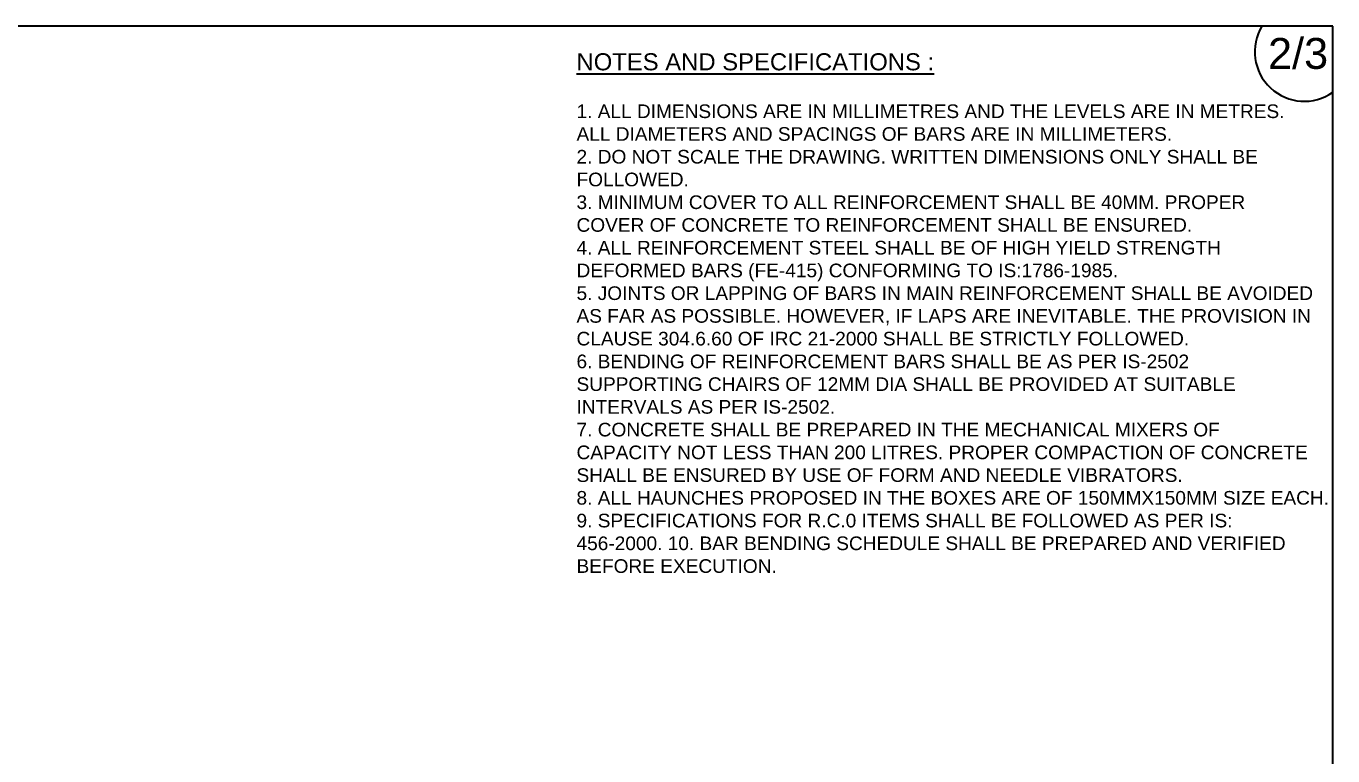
# Model space of a CAD drawing. Header units: millimetres. Extents: x 5124 to 6568637, y 2311 to 91879094.
# Drawn here: x 3711486 to 3722970, y 45949994 to 45956414 of the extents above; entities that cross this region are included whole.
import ezdxf

# ---------------------------------------------------------------- set-up
doc = ezdxf.new("R2010")
doc.units = ezdxf.units.MM
doc.header["$MEASUREMENT"] = 0
doc.layers.add('DRAWING', color=7, linetype='Continuous')
doc.styles.get("Standard").update_dxf_attribs({"font": 'arial.ttf', "height": 120})

msp = doc.modelspace()

# ---------------------------------------------------------------- linework, layer by layer
at = {"layer": 'DRAWING', "linetype": 'Continuous'}
msp.add_lwpolyline([(3722970.4, 45956413.9), (3687078.7, 45956413.9), (3687078.7, 45931147.2), (3722970.4, 45931147.2)], close=True, dxfattribs=at)
at = {"layer": 'DRAWING'}
msp.add_arc((3722720.2, 45956189.3), 436.4, 149.02429, 304.97615, dxfattribs=at)

# ---------------------------------------------------------------- texts
msp.add_text('2/3', height=271.94, dxfattribs=at).set_placement((3722400.6, 45956037.7))
at = {"layer": 'DRAWING', "linetype": 'Continuous', "insert": (3716323, 45956175.1), "char_height": 120, "width": 6499.458, "attachment_point": 1}
msp.add_mtext('{\\H1.25x;\\LNOTES AND SPECIFICATIONS :  \\P} \\P1. ALL DIMENSIONS ARE IN MILLIMETRES AND THE LEVELS ARE IN METRES. ALL DIAMETERS AND SPACINGS OF BARS ARE IN MILLIMETERS. \\P2. DO NOT SCALE THE DRAWING. WRITTEN DIMENSIONS ONLY SHALL BE FOLLOWED. \\P3. MINIMUM COVER TO ALL REINFORCEMENT SHALL BE 40MM. PROPER COVER OF CONCRETE TO REINFORCEMENT SHALL BE ENSURED. \\P4. ALL REINFORCEMENT STEEL SHALL BE OF HIGH YIELD STRENGTH DEFORMED BARS (FE-415) CONFORMING TO IS:1786-1985. \\P5. JOINTS OR LAPPING OF BARS IN MAIN REINFORCEMENT SHALL BE AVOIDED AS FAR AS POSSIBLE. HOWEVER, IF LAPS ARE INEVITABLE. THE PROVISION IN CLAUSE 304.6.60 OF IRC 21-2000 SHALL BE STRICTLY FOLLOWED. \\P6. BENDING OF REINFORCEMENT BARS SHALL BE AS PER IS-2502 SUPPORTING CHAIRS OF 12MM DIA SHALL BE PROVIDED AT SUITABLE INTERVALS AS PER IS-2502. \\P7. CONCRETE SHALL BE PREPARED IN THE MECHANICAL MIXERS OF CAPACITY NOT LESS THAN 200 LITRES. PROPER COMPACTION OF CONCRETE SHALL BE ENSURED BY USE OF FORM AND NEEDLE VIBRATORS. \\P8. ALL HAUNCHES PROPOSED IN THE BOXES ARE OF 150MMX150MM SIZE EACH. \\P9. SPECIFICATIONS FOR R.C.0 ITEMS SHALL BE FOLLOWED AS PER IS: 456-2000. 10. BAR BENDING SCHEDULE SHALL BE PREPARED AND VERIFIED BEFORE EXECUTION. ', dxfattribs=at)

doc.saveas('drawing.dxf')
